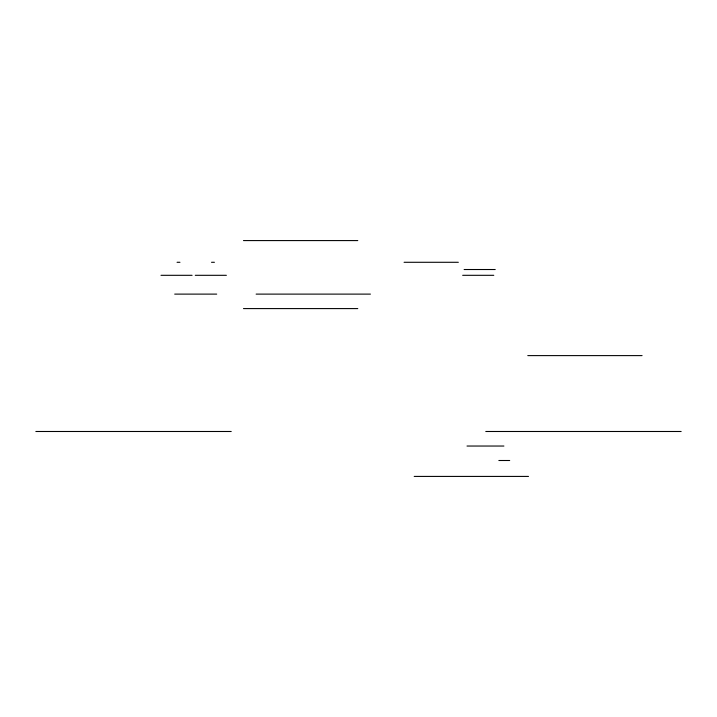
<?xml version="1.0" encoding="UTF-8"?>
<svg xmlns="http://www.w3.org/2000/svg" width="717" height="717" viewBox="0 0 717 717"><rect width="100%" height="100%" fill="white"/><g stroke="black" fill="none" stroke-linecap="round" stroke-linejoin="round"><path stroke-width="1.08" d="M243.475 240.58L357.774 240.58M177.063 262.288L179.958 262.288M211.524 262.288L214.419 262.288M404.074 262.288L458.333 262.288M464.123 269.52L495.223 269.52M160.984 275.31L192.084 275.31M195.275 275.31L226.375 275.31M462.671 275.31L493.78 275.31M174.697 294.113L216.695 294.113M256.13 294.113L370.429 294.113M243.475 308.588L357.774 308.588M527.784 355.605L642.082 355.605M35.85 431.491L231.224 431.491M485.776 431.491L681.15 431.491M467.009 446.037L503.908 446.037M498.844 460.502L509.697 460.502M414.202 476.42L528.501 476.42"/></g></svg>
